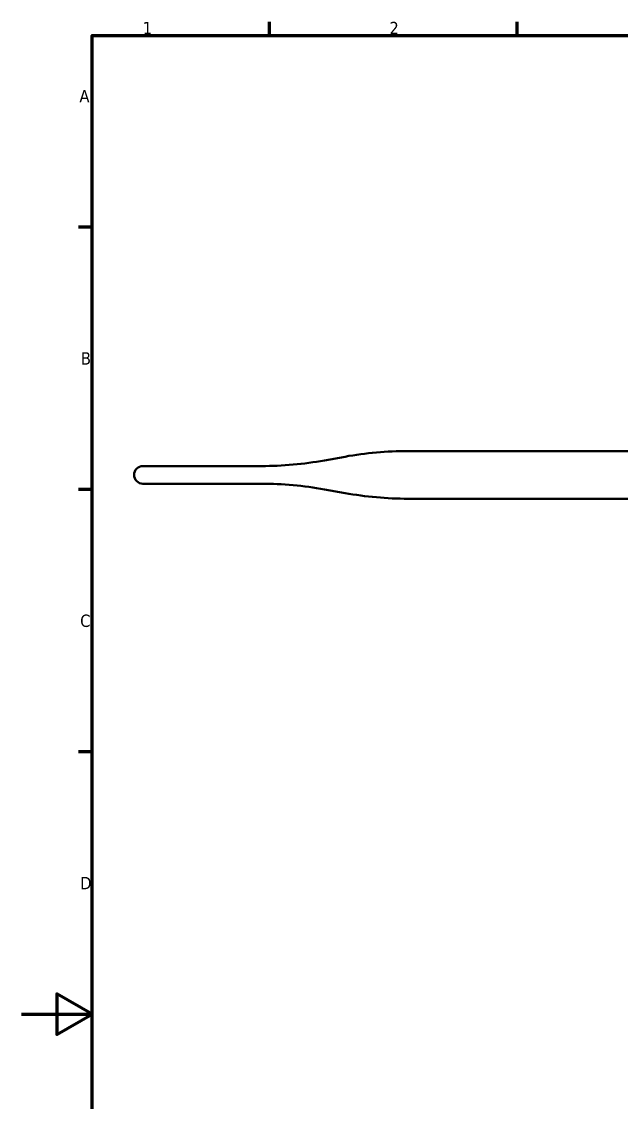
# Model space of a CAD drawing. Header units: millimetres. Extents: x -106 to 841, y -50 to 594.
# Drawn here: x 0 to 169.7, y 272.1 to 578 of the extents above; entities that cross this region are included whole.
import ezdxf

# ---------------------------------------------------------------- set-up
doc = ezdxf.new("R2010")
doc.units = ezdxf.units.MM
doc.layers.add('Border (ISO)', color=7, linetype='Continuous', lineweight=70)
doc.layers.add('Visible (ISO)', color=7, linetype='Continuous', lineweight=50)
doc.styles.add('Note Text (ISO)', font='tahoma.ttf')

# ---------------------------------------------------------------- blocks, each defined once
blk = doc.blocks.new('Borders Default Border')
at = {"layer": 'Border (ISO)'}
for p, q in [((70.08, 574), (70.08, 577.9)), ((140.17, 574), (140.17, 577.9)), ((20, 519.75), (16.1, 519.75)), ((20, 445.5), (16.1, 445.5)), ((20, 371.25), (16.1, 371.25))]:
    blk.add_line(p, q, dxfattribs=at)
at = {"layer": 'Border (ISO)', "flags": 128}
for points in [[(20, 20), (20, 574), (821, 574), (821, 20), (20, 20)], [(0, 297), (20, 297), (10, 302.77), (10, 291.23), (20, 297)]]:
    blk.add_lwpolyline(points, dxfattribs=at)
at = {"layer": 'Border (ISO)', "char_height": 3.5, "attachment_point": 7, "style": 'Note Text (ISO)'}
for s, insert in [('1', (34.25, 574.4)), ('2', (104.06, 574.4)), ('A', (16.36, 555.13)), ('B', (16.78, 480.88)), ('C', (16.56, 406.56)), ('D', (16.57, 332.38))]:
    blk.add_mtext(s, dxfattribs=dict(at, insert=insert))

msp = doc.modelspace()

# ---------------------------------------------------------------- linework, layer by layer
at = {"layer": 'Visible (ISO)'}
for p, q in [((109.301, 456.419), (185.081, 456.419)), ((85.657, 453.765), (91.504, 454.823)), ((67.861, 452.169), (34.331, 452.169)), ((67.861, 447.169), (34.331, 447.169)), ((85.657, 445.573), (91.504, 444.515)), ((109.301, 442.919), (185.081, 442.919))]:
    msp.add_line(p, q, dxfattribs=at)
for centre, radius, start, end in [((109.301, 356.419), 100, 90, 100.2512), ((67.861, 552.169), 100, 270, 280.2512), ((34.331, 449.669), 2.5, 90, 270), ((67.861, 347.169), 100, 79.7488, 90), ((109.301, 542.919), 100, 259.7488, 270)]:
    msp.add_arc(centre, radius, start, end, dxfattribs=at)

# ---------------------------------------------------------------- block references
msp.add_blockref('Borders Default Border', (0, 0))

doc.saveas('drawing.dxf')
